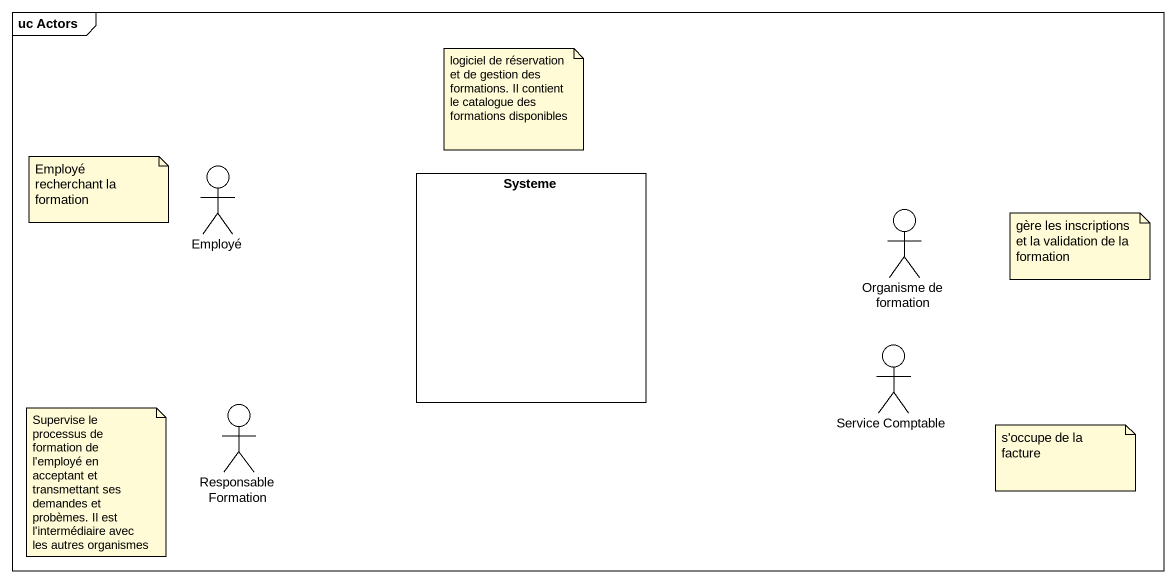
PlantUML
@startuml
mainframe uc Actors
actor Employé
rectangle Systeme
actor "Organisme de formation" as Organisme_de_formation
actor "Service Comptable" as Service_Comptable
actor "Responsable Formation" as Responsable_Formation
note as N1
  logiciel de réservation et de gestion des formations. Il contient le catalogue des formations disponibles
end note
note as N2
  Employé recherchant la formation
end note
note as N3
  gère les inscriptions et la validation de la formation
end note
note as N4
  Supervise le processus de formation de l'employé en acceptant et transmettant ses demandes et probèmes. Il est l'intermédiaire avec les autres organismes
end note
note as N5
  s'occupe de la facture
end note
@enduml
